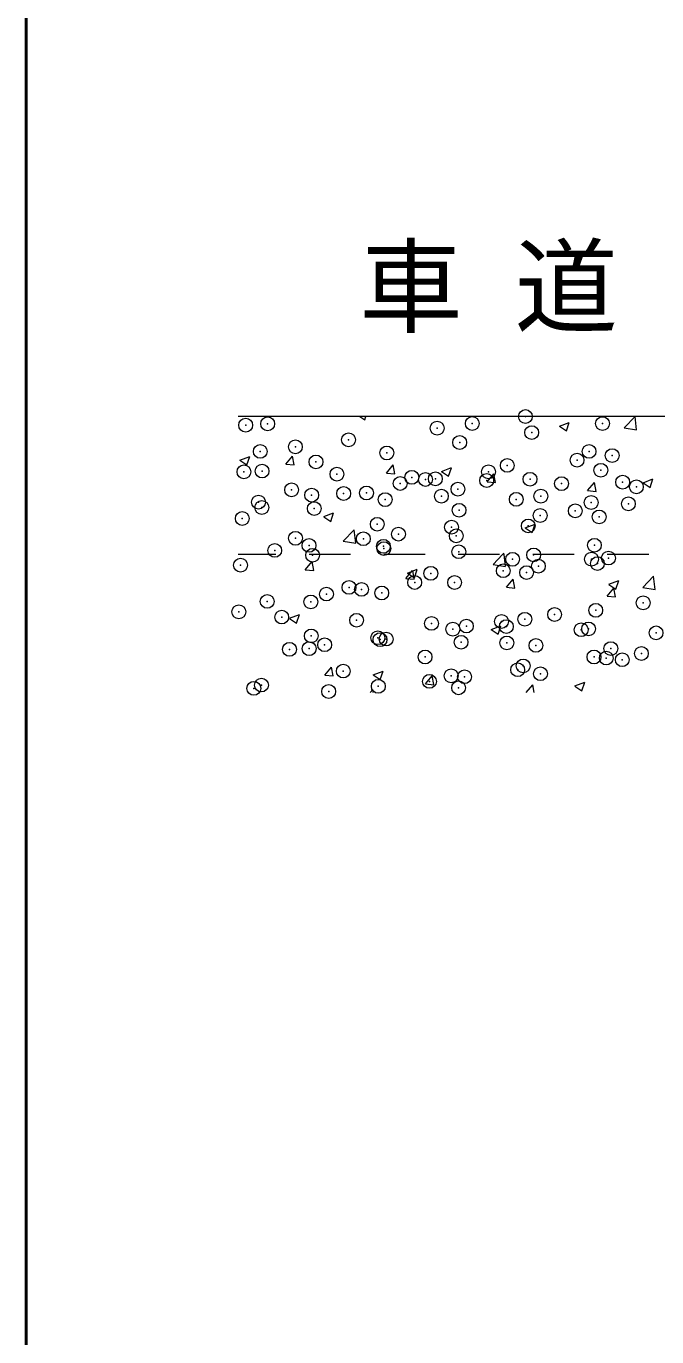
# Model space of a CAD drawing. Units: millimetres at full size; details may follow other scales. Extents: x 1009 to 10088, y 2190 to 8656.
# Drawn here: x 1409.5 to 1637.8, y 5936 to 6410.8 of the extents above; entities that cross this region are included whole.
import ezdxf
from ezdxf.enums import TextEntityAlignment as Align

# ---------------------------------------------------------------- set-up
doc = ezdxf.new("R2010")
doc.units = ezdxf.units.MM
doc.header["$LTSCALE"] = 10
doc.header["$PDMODE"] = 32
doc.header["$PDSIZE"] = 5
doc.linetypes.add('USER1', pattern=[2.7, 1.5, -1.2])
doc.linetypes.add('USER2', pattern=[57.15, 38.1, -6.35, 6.35, -6.35])
for name, color, linetype, lineweight in [('(0-0)', 4, 'Continuous', 13), ('0_2', 7, 'Continuous', 13), ('図枠', 7, 'Continuous', 5), ('補助線', 8, 'USER2', 9), ('ﾊｯﾁﾝｸﾞ', 7, 'Continuous', 5)]:
    doc.layers.add(name, color=color, linetype=linetype, lineweight=lineweight)
doc.styles.add('ＭＳ ゴシック', font='')
doc.styles.get('ＭＳ ゴシック').set_extended_font_data('MS Gothic')

msp = doc.modelspace()

# ---------------------------------------------------------------- linework, layer by layer
at = {"layer": '(0-0)', "color": 2}
msp.add_line((1756.27, 6269.44), (1486.21, 6269.44), dxfattribs=at)
at = {"layer": '0_2', "linetype": 'USER1', "lineweight": 9}
msp.add_line((2174.92, 6219.44), (1486.21, 6219.44), dxfattribs=at)
at = {"layer": '図枠', "lineweight": 40}
msp.add_line((1409.46, 7930.37), (1409.46, 2390.37), dxfattribs=at)
at = {"layer": '補助線', "linetype": 'Continuous', "lineweight": 40}
msp.add_line((1409.46, 2687.37), (1409.46, 7827.37), dxfattribs=at)
at = {"layer": 'ﾊｯﾁﾝｸﾞ'}
for p, q in [((1530.34, 6269.44), (1532.09, 6268.26)), ((1532.09, 6268.26), (1532.49, 6269.44)), ((1626, 6265.32), (1629.95, 6269.44)), ((1630.52, 6264.62), (1629.96, 6269.44)), ((1602.57, 6265.91), (1606.13, 6267.27)), ((1602.57, 6265.9), (1605.1, 6264.2)), ((1605.1, 6264.2), (1606.13, 6267.27)), ((1626, 6265.32), (1630.52, 6264.62)), ((1486.88, 6253.59), (1490.44, 6254.96)), ((1489.41, 6251.88), (1490.44, 6254.95)), ((1503.49, 6252.13), (1505.94, 6255.05)), ((1506.54, 6251.87), (1505.95, 6255.05)), ((1486.88, 6253.58), (1489.41, 6251.88)), ((1503.49, 6252.13), (1506.52, 6251.86)), ((1539.92, 6248.94), (1542.37, 6251.86)), ((1542.97, 6248.68), (1542.38, 6251.86)), ((1559.89, 6249.52), (1563.44, 6250.89)), ((1559.89, 6249.52), (1562.41, 6247.81)), ((1562.41, 6247.81), (1563.44, 6250.88)), ((1539.92, 6248.94), (1542.96, 6248.68)), ((1576.36, 6245.75), (1578.81, 6248.67)), ((1576.36, 6245.75), (1579.4, 6245.49)), ((1579.41, 6245.49), (1578.82, 6248.68)), ((1612.8, 6242.57), (1615.25, 6245.49)), ((1615.85, 6242.3), (1615.26, 6245.49)), ((1632.89, 6245.45), (1636.45, 6246.82)), ((1632.89, 6245.45), (1635.42, 6243.74)), ((1635.42, 6243.74), (1636.45, 6246.81)), ((1612.8, 6242.57), (1615.83, 6242.3)), ((1517.2, 6233.14), (1520.76, 6234.5)), ((1517.2, 6233.13), (1519.73, 6231.43)), ((1519.73, 6231.43), (1520.76, 6234.5)), ((1590.21, 6229.07), (1593.77, 6230.43)), ((1592.74, 6227.36), (1593.77, 6230.43)), ((1524.3, 6224.25), (1528.26, 6228.37)), ((1528.82, 6223.55), (1528.26, 6228.37)), ((1590.21, 6229.06), (1592.74, 6227.36)), ((1524.3, 6224.24), (1528.82, 6223.54)), ((1510.54, 6213.92), (1512.98, 6216.84)), ((1513.58, 6213.66), (1513, 6216.84)), ((1578.52, 6215.84), (1581.97, 6219.44)), ((1581.97, 6219.44), (1582.47, 6219.96)), ((1582.54, 6219.44), (1582.48, 6219.96)), ((1583.04, 6215.14), (1582.54, 6219.44)), ((1510.54, 6213.92), (1513.57, 6213.65)), ((1546.97, 6210.73), (1549.42, 6213.65)), ((1547.53, 6212.68), (1551.08, 6214.05)), ((1547.53, 6212.68), (1550.05, 6210.97)), ((1550.02, 6210.47), (1549.43, 6213.65)), ((1550.05, 6210.97), (1551.08, 6214.04)), ((1578.52, 6215.83), (1583.04, 6215.13)), ((1632.73, 6207.43), (1636.69, 6211.56)), ((1637.25, 6206.73), (1636.69, 6211.56)), ((1546.97, 6210.73), (1550.01, 6210.47)), ((1583.41, 6207.54), (1585.86, 6210.46)), ((1583.41, 6207.54), (1586.45, 6207.28)), ((1586.46, 6207.28), (1585.87, 6210.46)), ((1619.85, 6204.36), (1622.3, 6207.27)), ((1620.53, 6208.62), (1624.09, 6209.98)), ((1620.53, 6208.61), (1623.06, 6206.91)), ((1622.89, 6204.09), (1622.31, 6207.28)), ((1623.06, 6206.91), (1624.09, 6209.98)), ((1632.73, 6207.43), (1637.25, 6206.73)), ((1619.85, 6204.36), (1622.88, 6204.09)), ((1504.84, 6196.3), (1508.4, 6197.66)), ((1507.37, 6194.59), (1508.4, 6197.66)), ((1504.84, 6196.29), (1507.37, 6194.59)), ((1577.85, 6192.23), (1581.41, 6193.6)), ((1580.38, 6190.52), (1581.41, 6193.59)), ((1577.85, 6192.23), (1580.37, 6190.52)), ((1517.58, 6175.71), (1520.03, 6178.63)), ((1520.63, 6175.44), (1520.05, 6178.63)), ((1517.58, 6175.71), (1520.62, 6175.44)), ((1535.16, 6175.84), (1537.69, 6174.14)), ((1535.17, 6175.85), (1538.72, 6177.21)), ((1537.69, 6174.14), (1538.72, 6177.21)), ((1554.02, 6172.52), (1556.47, 6175.44)), ((1557.07, 6172.26), (1556.48, 6175.44)), ((1534, 6169.44), (1534.99, 6170.48)), ((1535.12, 6169.44), (1535, 6170.48)), ((1554.02, 6172.52), (1557.06, 6172.25)), ((1590.55, 6169.44), (1592.91, 6172.25)), ((1593.44, 6169.44), (1592.92, 6172.25)), ((1608.17, 6171.78), (1611.73, 6173.14)), ((1608.17, 6171.77), (1610.7, 6170.07)), ((1610.7, 6170.07), (1611.73, 6173.14))]:
    msp.add_line(p, q, dxfattribs=at)
for p in [(1488.94, 6266.29), (1496.9, 6266.76), (1571, 6266.88), (1590.24, 6269.41), (1618.19, 6266.85), (1558.28, 6265.2), (1592.53, 6263.6), (1494.24, 6256.77), (1506.96, 6258.45), (1526.2, 6260.98), (1566.45, 6260.02), (1613.3, 6256.79), (1514.41, 6252.96), (1540.07, 6256.21), (1583.68, 6251.7), (1608.96, 6253.6), (1621.68, 6255.27), (1488.32, 6249.38), (1494.87, 6249.67), (1521.99, 6248.53), (1549.11, 6247.38), (1576.88, 6249.38), (1617.58, 6249.94), (1505.58, 6242.85), (1544.92, 6245.17), (1554.05, 6246.62), (1557.64, 6246.84), (1565.83, 6243.11), (1576.23, 6246.24), (1591.92, 6246.69), (1603.35, 6245.09), (1625.48, 6245.63), (1630.46, 6243.95), (1493.6, 6238.41), (1512.84, 6240.94), (1524.43, 6241.53), (1532.7, 6241.71), (1539.45, 6239.3), (1559.82, 6240.56), (1586.94, 6239.41), (1595.85, 6240.55), (1614.06, 6238.27), (1627.55, 6237.77), (1494.8, 6236.45), (1513.79, 6236.05), (1566.22, 6235.46), (1595.6, 6233.56), (1608.31, 6235.24), (1616.96, 6233.03), (1487.71, 6232.47), (1536.6, 6230.38), (1563.51, 6229.34), (1591.3, 6229.77), (1506.97, 6225.29), (1531.56, 6225.13), (1544.27, 6226.81), (1565.22, 6226.2), (1499.47, 6220.91), (1511.88, 6222.71), (1513.17, 6219.14), (1538.83, 6222.39), (1539, 6221.56), (1566.12, 6220.42), (1593.24, 6219.27), (1615.25, 6222.77), (1487.09, 6215.56), (1585.63, 6217.68), (1594.95, 6215.2), (1614.19, 6217.73), (1616.34, 6216.12), (1620.36, 6218.12), (1550.15, 6209.3), (1556, 6212.6), (1564.6, 6209.29), (1582.23, 6213.53), (1590.68, 6212.86), (1518.19, 6205.1), (1526.37, 6207.51), (1530.91, 6206.77), (1538.21, 6205.48), (1496.75, 6202.43), (1512.55, 6202.23), (1632.91, 6201.92), (1486.47, 6198.65), (1501.99, 6196.75), (1529.11, 6195.6), (1581.59, 6195.17), (1590.06, 6195.95), (1600.82, 6197.7), (1615.72, 6199.2), (1512.7, 6189.92), (1556.23, 6194.46), (1563.98, 6192.38), (1568.87, 6193.49), (1583.35, 6193.31), (1610.46, 6192.17), (1613.15, 6192.46), (1637.58, 6191.02), (1511.94, 6185.31), (1517.55, 6186.73), (1536.79, 6189.27), (1537.6, 6188.57), (1539.82, 6188.78), (1566.94, 6187.63), (1583.53, 6187.37), (1594.06, 6186.49), (1621.18, 6185.34), (1504.83, 6185.06), (1553.9, 6182.29), (1615.1, 6182.29), (1619.54, 6181.89), (1625.33, 6181.3), (1632.26, 6183.56), (1524.28, 6177.2), (1587.46, 6177.66), (1589.45, 6179.04), (1595.7, 6176.22), (1491.89, 6170.93), (1494.65, 6172.12), (1536.98, 6171.66), (1555.5, 6173.46), (1563.36, 6175.46), (1566.07, 6171.13), (1568.22, 6175.13), (1519, 6169.78)]:
    msp.add_point(p, dxfattribs=at)

# ---------------------------------------------------------------- texts
at = {"layer": '(0-0)', "color": 7, "style": 'ＭＳ ゴシック'}
msp.add_text('車 道', height=27.49, dxfattribs=at).set_placement((1530.1, 6294.57), align=Align.BOTTOM_LEFT)

doc.saveas('drawing.dxf')
